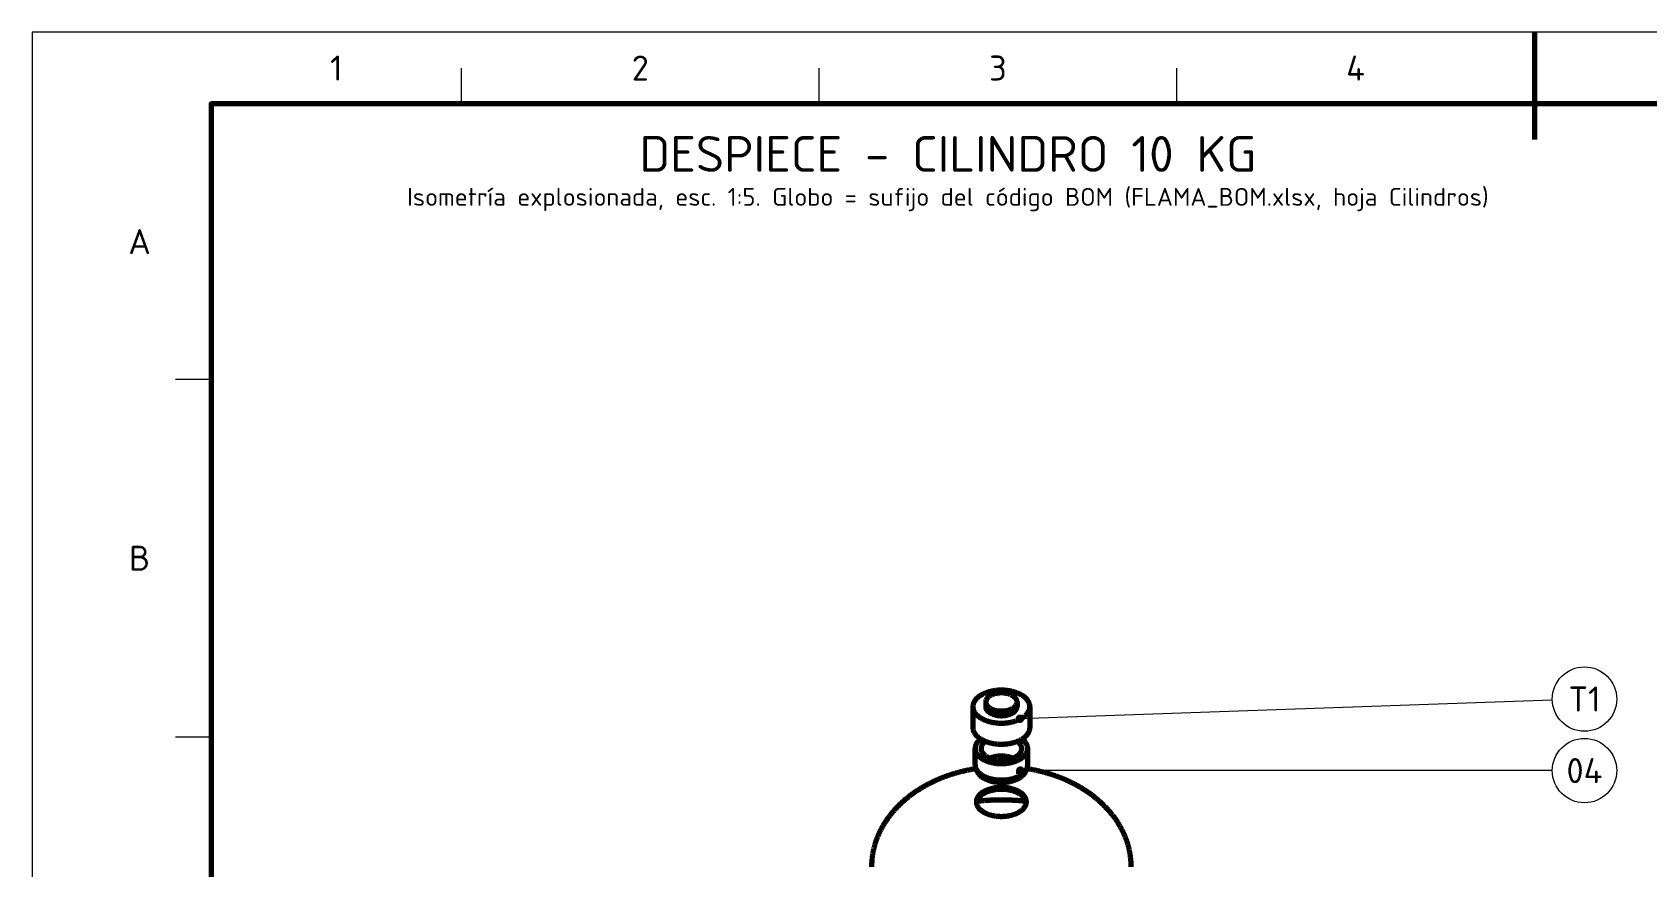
# Model space of a CAD drawing. Header units: millimetres. Extents: x 0 to 420, y 0 to 297.
# Drawn here: x 0 to 225.7, y 180.4 to 297 of the extents above; entities that cross this region are included whole.
import ezdxf
from ezdxf.enums import TextEntityAlignment as Align

# ---------------------------------------------------------------- set-up
doc = ezdxf.new("R2010")
doc.units = ezdxf.units.MM
for name, color, linetype, lineweight in [('01-VISIBLE', 7, 'CONTINUOUS', 70), ('06-TEXTO', 7, 'CONTINUOUS', 25), ('07-RECUADRO', 7, 'CONTINUOUS', 70), ('08-FINA', 5, 'CONTINUOUS', 18)]:
    doc.layers.add(name, color=color, linetype=linetype, lineweight=lineweight)
doc.styles.add('ISO3098', font='isocpeur.ttf')

msp = doc.modelspace()

# ---------------------------------------------------------------- hatches: boundary and pattern name
at = {"layer": '08-FINA'}
h = msp.add_hatch(color=7, dxfattribs=at)
h.dxf.hatch_style = 1
edge = h.paths.add_edge_path()
edge.add_arc((138.07, 201.06), 0.6, 0, 360)
h = msp.add_hatch(color=7, dxfattribs=at)
h.dxf.hatch_style = 1
edge = h.paths.add_edge_path()
edge.add_arc((138.13, 193.82), 0.6, 0, 360)

# ---------------------------------------------------------------- linework, layer by layer
at = {"layer": '01-VISIBLE'}
for p, q in [((133.29, 203.41), (133.29, 202.76)), ((137.67, 203.41), (137.67, 202.76)), ((131.5, 202.76), (131.5, 199.82)), ((139.46, 202.76), (139.46, 199.82)), ((131.8, 194.63), (131.8, 196.92)), ((139.16, 194.63), (139.16, 196.92)), ((137.94, 193.37), (137.94, 193.7)), ((137.94, 193.53), (138.08, 193.62)), ((138.08, 193.62), (138.08, 193.78)), ((138.08, 193.62), (138.22, 193.54)), ((138.22, 193.54), (138.22, 193.86))]:
    msp.add_line(p, q, dxfattribs=at)
for points in [[(139.46, 202.76), (139.46, 202.84), (139.45, 202.92), (139.44, 203), (139.42, 203.07), (139.4, 203.15), (139.38, 203.23), (139.35, 203.3), (139.31, 203.38), (139.28, 203.45), (139.24, 203.52), (139.19, 203.58), (139.15, 203.65), (139.1, 203.71), (139.05, 203.78), (138.99, 203.84), (138.94, 203.89), (138.88, 203.95), (138.82, 204), (138.76, 204.06), (138.7, 204.11), (138.64, 204.16), (138.57, 204.2), (138.51, 204.25), (138.44, 204.29), (138.37, 204.34), (138.3, 204.38), (138.23, 204.42), (138.16, 204.46), (138.09, 204.49), (138.02, 204.53), (137.94, 204.56), (137.87, 204.59), (137.8, 204.63), (137.72, 204.66), (137.65, 204.68), (137.57, 204.71), (137.5, 204.74), (137.42, 204.76), (137.34, 204.79), (137.27, 204.81), (137.19, 204.83), (137.11, 204.85), (137.03, 204.87), (136.95, 204.89), (136.88, 204.91), (136.8, 204.92), (136.72, 204.94), (136.64, 204.95), (136.56, 204.97), (136.48, 204.98), (136.4, 204.99), (136.32, 205), (136.24, 205.01), (136.16, 205.02), (136.08, 205.03), (136, 205.03), (135.92, 205.04), (135.84, 205.04), (135.76, 205.05), (135.68, 205.05), (135.6, 205.05), (135.52, 205.05), (135.44, 205.05), (135.36, 205.05), (135.28, 205.05), (135.2, 205.05), (135.12, 205.04), (135.04, 205.04), (134.96, 205.03), (134.88, 205.03), (134.8, 205.02), (134.72, 205.01), (134.64, 205), (134.56, 204.99), (134.48, 204.98), (134.4, 204.97), (134.32, 204.95), (134.24, 204.94), (134.16, 204.92), (134.09, 204.91), (134.01, 204.89), (133.93, 204.87), (133.85, 204.85), (133.77, 204.83), (133.7, 204.81), (133.62, 204.79), (133.54, 204.76), (133.47, 204.74), (133.39, 204.71), (133.32, 204.68), (133.24, 204.66), (133.17, 204.63), (133.09, 204.59), (133.02, 204.56), (132.95, 204.53), (132.87, 204.49), (132.8, 204.46), (132.73, 204.42), (132.66, 204.38), (132.59, 204.34), (132.52, 204.29), (132.46, 204.25), (132.39, 204.2), (132.33, 204.16), (132.26, 204.11), (132.2, 204.06), (132.14, 204), (132.08, 203.95), (132.02, 203.89), (131.97, 203.84), (131.91, 203.78), (131.86, 203.71), (131.81, 203.65), (131.77, 203.58), (131.73, 203.52), (131.69, 203.45), (131.65, 203.38), (131.62, 203.3), (131.59, 203.23), (131.56, 203.15), (131.54, 203.07), (131.52, 203), (131.51, 202.92), (131.5, 202.84), (131.5, 202.76)], [(137.67, 203.41), (137.67, 203.49), (137.65, 203.57), (137.63, 203.65), (137.6, 203.72), (137.57, 203.79), (137.53, 203.86), (137.48, 203.93), (137.43, 203.99), (137.37, 204.04), (137.32, 204.1), (137.25, 204.15), (137.19, 204.2), (137.12, 204.24), (137.06, 204.29), (136.99, 204.33), (136.92, 204.36), (136.84, 204.4), (136.77, 204.43), (136.7, 204.46), (136.62, 204.49), (136.55, 204.51), (136.47, 204.54), (136.39, 204.56), (136.31, 204.58), (136.24, 204.6), (136.16, 204.61), (136.08, 204.63), (136, 204.64), (135.92, 204.65), (135.84, 204.66), (135.76, 204.66), (135.68, 204.67), (135.6, 204.67), (135.52, 204.67), (135.44, 204.67), (135.36, 204.67), (135.28, 204.67), (135.2, 204.66), (135.12, 204.66), (135.04, 204.65), (134.96, 204.64), (134.88, 204.63), (134.8, 204.61), (134.73, 204.6), (134.65, 204.58), (134.57, 204.56), (134.49, 204.54), (134.42, 204.51), (134.34, 204.49), (134.27, 204.46), (134.19, 204.43), (134.12, 204.4), (134.05, 204.36), (133.98, 204.33), (133.91, 204.29), (133.84, 204.24), (133.77, 204.2), (133.71, 204.15), (133.65, 204.1), (133.59, 204.04), (133.53, 203.99), (133.48, 203.93), (133.44, 203.86), (133.39, 203.79), (133.36, 203.72), (133.33, 203.65), (133.31, 203.57), (133.3, 203.49), (133.29, 203.41)], [(133.29, 203.41), (133.3, 203.33), (133.31, 203.25), (133.33, 203.17), (133.36, 203.1), (133.4, 203.02), (133.44, 202.95), (133.49, 202.89), (133.54, 202.83), (133.59, 202.77), (133.65, 202.71), (133.72, 202.66), (133.78, 202.61), (133.85, 202.57), (133.92, 202.53), (133.99, 202.49), (134.06, 202.45), (134.13, 202.41), (134.21, 202.38), (134.28, 202.35), (134.36, 202.32), (134.44, 202.3), (134.51, 202.28), (134.59, 202.25), (134.67, 202.24), (134.75, 202.22), (134.83, 202.2), (134.91, 202.19), (134.99, 202.18), (135.07, 202.17), (135.15, 202.16), (135.23, 202.15), (135.31, 202.15), (135.39, 202.15), (135.47, 202.15), (135.55, 202.15), (135.63, 202.15), (135.71, 202.15), (135.8, 202.16), (135.88, 202.17), (135.96, 202.18), (136.04, 202.19), (136.12, 202.2), (136.2, 202.21), (136.27, 202.23), (136.35, 202.25), (136.43, 202.27), (136.51, 202.29), (136.59, 202.32), (136.66, 202.35), (136.74, 202.37), (136.81, 202.41), (136.89, 202.44), (136.96, 202.48), (137.03, 202.52)], [(137.03, 202.52), (137.1, 202.56), (137.17, 202.6), (137.23, 202.65), (137.3, 202.7), (137.36, 202.76), (137.42, 202.82), (137.47, 202.88), (137.52, 202.95), (137.56, 203.02), (137.6, 203.09), (137.63, 203.17), (137.65, 203.25), (137.67, 203.33), (137.67, 203.41)], [(131.5, 202.76), (131.5, 202.68), (131.51, 202.6), (131.52, 202.52), (131.54, 202.44), (131.56, 202.36), (131.59, 202.28), (131.62, 202.21), (131.65, 202.14), (131.69, 202.07), (131.73, 202), (131.77, 201.93), (131.81, 201.86), (131.86, 201.8), (131.91, 201.74), (131.97, 201.68), (132.02, 201.62), (132.08, 201.56), (132.14, 201.51), (132.2, 201.46), (132.26, 201.4), (132.33, 201.36), (132.39, 201.31), (132.46, 201.26), (132.52, 201.22), (132.59, 201.18), (132.66, 201.14), (132.73, 201.1), (132.8, 201.06), (132.87, 201.02), (132.94, 200.99), (133.02, 200.95), (133.09, 200.92), (133.16, 200.89), (133.24, 200.86), (133.31, 200.83), (133.39, 200.8), (133.46, 200.77), (133.54, 200.75), (133.62, 200.73), (133.69, 200.7), (133.77, 200.68), (133.85, 200.66), (133.93, 200.64), (134.01, 200.62), (134.08, 200.6), (134.16, 200.59), (134.24, 200.57), (134.32, 200.56), (134.4, 200.54), (134.48, 200.53), (134.56, 200.52), (134.64, 200.51), (134.72, 200.5), (134.8, 200.49), (134.88, 200.48), (134.96, 200.48), (135.04, 200.47), (135.12, 200.47), (135.2, 200.46), (135.28, 200.46), (135.36, 200.46), (135.44, 200.46), (135.52, 200.46), (135.6, 200.46), (135.68, 200.46), (135.76, 200.46), (135.84, 200.47), (135.92, 200.47), (136, 200.48), (136.08, 200.48), (136.16, 200.49), (136.24, 200.5), (136.32, 200.51), (136.4, 200.52), (136.48, 200.53), (136.56, 200.54), (136.64, 200.56), (136.71, 200.57), (136.79, 200.59), (136.87, 200.6), (136.95, 200.62), (137.03, 200.64), (137.11, 200.66), (137.18, 200.68), (137.26, 200.7), (137.34, 200.72), (137.41, 200.75), (137.49, 200.77), (137.57, 200.8), (137.64, 200.83), (137.72, 200.85), (137.79, 200.88), (137.87, 200.92), (137.94, 200.95), (138.01, 200.98), (138.08, 201.02), (138.15, 201.05), (138.23, 201.09), (138.3, 201.13)], [(133.29, 202.76), (133.3, 202.68), (133.31, 202.6), (133.33, 202.52), (133.36, 202.44), (133.4, 202.37), (133.44, 202.3), (133.49, 202.24), (133.54, 202.17), (133.59, 202.11), (133.65, 202.06), (133.72, 202.01), (133.78, 201.96), (133.85, 201.91), (133.92, 201.87), (133.99, 201.83), (134.06, 201.8), (134.13, 201.76), (134.21, 201.73), (134.28, 201.7), (134.36, 201.67), (134.44, 201.65), (134.51, 201.62), (134.59, 201.6), (134.67, 201.58), (134.75, 201.57), (134.83, 201.55), (134.91, 201.54), (134.99, 201.52), (135.07, 201.51), (135.15, 201.51), (135.23, 201.5), (135.31, 201.5), (135.39, 201.49), (135.47, 201.49), (135.55, 201.49), (135.63, 201.5), (135.71, 201.5), (135.8, 201.51), (135.88, 201.51), (135.96, 201.52), (136.04, 201.53), (136.12, 201.55), (136.2, 201.56), (136.27, 201.58), (136.35, 201.6), (136.43, 201.62), (136.51, 201.64), (136.59, 201.67), (136.66, 201.69), (136.74, 201.72), (136.81, 201.75), (136.89, 201.79), (136.96, 201.82), (137.03, 201.86)], [(137.03, 201.86), (137.1, 201.9), (137.17, 201.95), (137.23, 202), (137.3, 202.05), (137.36, 202.11), (137.42, 202.17), (137.47, 202.23), (137.52, 202.29), (137.56, 202.36), (137.6, 202.44), (137.63, 202.51), (137.65, 202.59), (137.67, 202.67), (137.67, 202.76)], [(138.3, 201.13), (138.36, 201.17), (138.43, 201.21), (138.5, 201.26), (138.57, 201.3), (138.63, 201.35), (138.7, 201.4), (138.76, 201.45), (138.82, 201.5), (138.88, 201.56), (138.94, 201.62), (138.99, 201.67), (139.05, 201.73), (139.1, 201.8), (139.15, 201.86), (139.19, 201.93), (139.24, 201.99), (139.28, 202.06), (139.31, 202.13), (139.35, 202.21), (139.38, 202.28), (139.4, 202.36), (139.42, 202.44), (139.44, 202.52), (139.45, 202.6), (139.46, 202.68), (139.46, 202.76)], [(131.5, 199.82), (131.5, 199.74), (131.51, 199.66), (131.52, 199.58), (131.54, 199.5), (131.56, 199.42), (131.59, 199.35), (131.62, 199.27), (131.65, 199.2), (131.69, 199.13), (131.73, 199.06), (131.77, 198.99), (131.81, 198.92), (131.86, 198.86), (131.91, 198.8), (131.97, 198.74), (132.02, 198.68), (132.08, 198.62), (132.14, 198.57), (132.2, 198.52), (132.26, 198.47), (132.33, 198.42), (132.39, 198.37), (132.46, 198.32), (132.52, 198.28), (132.59, 198.24), (132.66, 198.2), (132.73, 198.16), (132.8, 198.12), (132.87, 198.08), (132.94, 198.05), (133.02, 198.01), (133.09, 197.98), (133.16, 197.95), (133.24, 197.92), (133.31, 197.89), (133.39, 197.86), (133.46, 197.84), (133.54, 197.81), (133.62, 197.79), (133.69, 197.76), (133.77, 197.74), (133.85, 197.72), (133.93, 197.7), (134.01, 197.68), (134.08, 197.67), (134.16, 197.65), (134.24, 197.63), (134.32, 197.62), (134.4, 197.61), (134.48, 197.59), (134.56, 197.58), (134.64, 197.57), (134.72, 197.56), (134.8, 197.55), (134.88, 197.55), (134.96, 197.54), (135.04, 197.53), (135.12, 197.53), (135.2, 197.52), (135.28, 197.52), (135.36, 197.52), (135.44, 197.52), (135.52, 197.52), (135.6, 197.52), (135.68, 197.52), (135.76, 197.52), (135.84, 197.53), (135.92, 197.53), (136, 197.54), (136.08, 197.54), (136.16, 197.55), (136.24, 197.56), (136.32, 197.57), (136.4, 197.58), (136.48, 197.59), (136.56, 197.6), (136.64, 197.62), (136.71, 197.63), (136.79, 197.65), (136.87, 197.66), (136.95, 197.68), (137.03, 197.7), (137.11, 197.72), (137.18, 197.74), (137.26, 197.76), (137.34, 197.78), (137.41, 197.81), (137.49, 197.83), (137.57, 197.86), (137.64, 197.89), (137.72, 197.92), (137.79, 197.95), (137.87, 197.98), (137.94, 198.01), (138.01, 198.04), (138.08, 198.08), (138.15, 198.11), (138.23, 198.15), (138.3, 198.19)], [(138.3, 198.19), (138.36, 198.23), (138.43, 198.28), (138.5, 198.32), (138.57, 198.37), (138.63, 198.41), (138.7, 198.46), (138.76, 198.51), (138.82, 198.57), (138.88, 198.62), (138.94, 198.68), (138.99, 198.73), (139.05, 198.79), (139.1, 198.86), (139.15, 198.92), (139.19, 198.99), (139.24, 199.05), (139.28, 199.12), (139.31, 199.2), (139.35, 199.27), (139.38, 199.34), (139.4, 199.42), (139.42, 199.5), (139.44, 199.58), (139.45, 199.66), (139.46, 199.74), (139.46, 199.82)], [(132.6, 198.23), (132.53, 198.18), (132.46, 198.13), (132.4, 198.08), (132.34, 198.02), (132.28, 197.96), (132.22, 197.9), (132.16, 197.84), (132.11, 197.77), (132.06, 197.7), (132.02, 197.63), (131.97, 197.56), (131.94, 197.48), (131.9, 197.41), (131.87, 197.33), (131.85, 197.25), (131.83, 197.17), (131.81, 197.08), (131.8, 197), (131.8, 196.92)], [(131.8, 196.92), (131.8, 196.84), (131.81, 196.75), (131.83, 196.68), (131.84, 196.6), (131.87, 196.52), (131.89, 196.44), (131.93, 196.37), (131.96, 196.3), (132, 196.23), (132.04, 196.16), (132.09, 196.09), (132.14, 196.03), (132.19, 195.97), (132.24, 195.91), (132.3, 195.85), (132.36, 195.79), (132.42, 195.74), (132.48, 195.69), (132.54, 195.64), (132.61, 195.59), (132.67, 195.54), (132.74, 195.5), (132.81, 195.45), (132.88, 195.41), (132.95, 195.37), (133.02, 195.34), (133.09, 195.3), (133.17, 195.26), (133.24, 195.23), (133.31, 195.2), (133.39, 195.17), (133.46, 195.14), (133.54, 195.11), (133.62, 195.08), (133.69, 195.06), (133.77, 195.04), (133.85, 195.01), (133.92, 194.99), (134, 194.97), (134.08, 194.95), (134.16, 194.93), (134.24, 194.92), (134.32, 194.9), (134.4, 194.89), (134.48, 194.87), (134.56, 194.86), (134.64, 194.85), (134.72, 194.84), (134.8, 194.83), (134.88, 194.82), (134.96, 194.81), (135.04, 194.81), (135.12, 194.8), (135.2, 194.8), (135.28, 194.79), (135.36, 194.79), (135.44, 194.79), (135.52, 194.79), (135.6, 194.79), (135.68, 194.79), (135.76, 194.8), (135.84, 194.8), (135.93, 194.81), (136.01, 194.81), (136.09, 194.82), (136.17, 194.83), (136.25, 194.84), (136.33, 194.85), (136.41, 194.86), (136.49, 194.87), (136.57, 194.89), (136.65, 194.9), (136.72, 194.92), (136.8, 194.93), (136.88, 194.95), (136.96, 194.97), (137.04, 194.99), (137.12, 195.01), (137.19, 195.04), (137.27, 195.06), (137.35, 195.08), (137.42, 195.11), (137.5, 195.14), (137.57, 195.17), (137.65, 195.2), (137.72, 195.23), (137.8, 195.26), (137.87, 195.3), (137.94, 195.34), (138.01, 195.37), (138.08, 195.41)], [(133.24, 197.92), (133.17, 197.87), (133.11, 197.82), (133.05, 197.76), (133, 197.71), (132.94, 197.65), (132.89, 197.58), (132.84, 197.52), (132.8, 197.45), (132.76, 197.38), (132.73, 197.31), (132.7, 197.23), (132.67, 197.16), (132.66, 197.08), (132.65, 197), (132.64, 196.92)], [(132.64, 196.92), (132.65, 196.84), (132.66, 196.75), (132.67, 196.68), (132.7, 196.6), (132.73, 196.52), (132.76, 196.45), (132.8, 196.38), (132.84, 196.31), (132.89, 196.25), (132.94, 196.18), (133, 196.12), (133.06, 196.07), (133.12, 196.01), (133.18, 195.96), (133.24, 195.91), (133.31, 195.86), (133.37, 195.82), (133.44, 195.78), (133.51, 195.74), (133.58, 195.7), (133.66, 195.66), (133.73, 195.63), (133.8, 195.59), (133.88, 195.56), (133.95, 195.53), (134.03, 195.51), (134.11, 195.48), (134.19, 195.46), (134.26, 195.44), (134.34, 195.42), (134.42, 195.4), (134.5, 195.38), (134.58, 195.36), (134.66, 195.35), (134.74, 195.33), (134.82, 195.32), (134.9, 195.31), (134.98, 195.3), (135.06, 195.3), (135.14, 195.29), (135.22, 195.28), (135.3, 195.28), (135.38, 195.28), (135.46, 195.28), (135.54, 195.28), (135.62, 195.28), (135.71, 195.28), (135.79, 195.29), (135.87, 195.29), (135.95, 195.3), (136.03, 195.31), (136.11, 195.32), (136.19, 195.33), (136.27, 195.34), (136.35, 195.36), (136.43, 195.37), (136.51, 195.39), (136.59, 195.41), (136.66, 195.43), (136.74, 195.45), (136.82, 195.47), (136.9, 195.5), (136.97, 195.52), (137.05, 195.55), (137.12, 195.58), (137.2, 195.61), (137.27, 195.65), (137.35, 195.68), (137.42, 195.72), (137.49, 195.76)], [(137.49, 195.76), (137.56, 195.8), (137.63, 195.85), (137.7, 195.89), (137.76, 195.94), (137.83, 195.99), (137.89, 196.05), (137.95, 196.11), (138.01, 196.17), (138.06, 196.23), (138.11, 196.3), (138.15, 196.37), (138.2, 196.44), (138.23, 196.51), (138.26, 196.59), (138.29, 196.67), (138.3, 196.75), (138.32, 196.83), (138.32, 196.92)], [(138.32, 196.92), (138.32, 197), (138.31, 197.08), (138.29, 197.16), (138.27, 197.23), (138.24, 197.31), (138.2, 197.38), (138.16, 197.45), (138.12, 197.52), (138.07, 197.58), (138.02, 197.65), (137.97, 197.71), (137.91, 197.76), (137.85, 197.82), (137.79, 197.87), (137.73, 197.92)], [(138.08, 195.41), (138.15, 195.45), (138.22, 195.5), (138.29, 195.54), (138.35, 195.59), (138.42, 195.64), (138.48, 195.69), (138.54, 195.74), (138.6, 195.79), (138.66, 195.85), (138.72, 195.91), (138.77, 195.97), (138.82, 196.03), (138.87, 196.09), (138.92, 196.16), (138.96, 196.23), (139, 196.3), (139.04, 196.37), (139.07, 196.44), (139.1, 196.52), (139.12, 196.6), (139.14, 196.68), (139.15, 196.75), (139.16, 196.84), (139.16, 196.92)], [(139.16, 196.92), (139.16, 197), (139.15, 197.08), (139.14, 197.17), (139.12, 197.25), (139.09, 197.33), (139.06, 197.41), (139.03, 197.48), (138.99, 197.56), (138.95, 197.63), (138.9, 197.7), (138.85, 197.77), (138.8, 197.84), (138.74, 197.9), (138.69, 197.96), (138.63, 198.02), (138.56, 198.08), (138.5, 198.13), (138.43, 198.18), (138.37, 198.23)], [(131.8, 194.63), (131.8, 194.55), (131.81, 194.47), (131.83, 194.39), (131.84, 194.31), (131.87, 194.23), (131.89, 194.16), (131.93, 194.08), (131.96, 194.01), (132, 193.94), (132.04, 193.87), (132.09, 193.81), (132.14, 193.74), (132.19, 193.68), (132.24, 193.62), (132.3, 193.56), (132.36, 193.51), (132.42, 193.45), (132.48, 193.4), (132.54, 193.35), (132.61, 193.3), (132.67, 193.26), (132.74, 193.21), (132.81, 193.17), (132.88, 193.13), (132.95, 193.09), (133.02, 193.05), (133.09, 193.01), (133.17, 192.98), (133.24, 192.94), (133.31, 192.91), (133.39, 192.88), (133.46, 192.85), (133.54, 192.82), (133.62, 192.8), (133.69, 192.77), (133.77, 192.75), (133.85, 192.73), (133.92, 192.7), (134, 192.68), (134.08, 192.66), (134.16, 192.65), (134.24, 192.63), (134.32, 192.61), (134.4, 192.6), (134.48, 192.59), (134.56, 192.57), (134.64, 192.56), (134.72, 192.55), (134.8, 192.54), (134.88, 192.53), (134.96, 192.53), (135.04, 192.52), (135.12, 192.52), (135.2, 192.51), (135.28, 192.51), (135.36, 192.51), (135.44, 192.51), (135.52, 192.51), (135.6, 192.51), (135.68, 192.51), (135.76, 192.51), (135.84, 192.52), (135.93, 192.52), (136.01, 192.53), (136.09, 192.53), (136.17, 192.54), (136.25, 192.55), (136.33, 192.56), (136.41, 192.57), (136.49, 192.59), (136.57, 192.6), (136.65, 192.61), (136.72, 192.63), (136.8, 192.65), (136.88, 192.67), (136.96, 192.68), (137.04, 192.7), (137.12, 192.73), (137.19, 192.75), (137.27, 192.77), (137.35, 192.8), (137.42, 192.83), (137.5, 192.85), (137.57, 192.88), (137.65, 192.91), (137.72, 192.95), (137.8, 192.98), (137.87, 193.01), (137.94, 193.05), (138.01, 193.09), (138.08, 193.13)], [(137.07, 195.56), (137, 195.59), (136.92, 195.62), (136.84, 195.64), (136.77, 195.66), (136.69, 195.69), (136.61, 195.71), (136.53, 195.73), (136.45, 195.74), (136.37, 195.76), (136.29, 195.77), (136.21, 195.79), (136.13, 195.8), (136.05, 195.81), (135.97, 195.82), (135.89, 195.83), (135.81, 195.83), (135.73, 195.84), (135.64, 195.84), (135.56, 195.84), (135.48, 195.84), (135.4, 195.84), (135.32, 195.84), (135.24, 195.84), (135.16, 195.83), (135.08, 195.83), (134.99, 195.82), (134.91, 195.81), (134.83, 195.8), (134.75, 195.79), (134.67, 195.77), (134.59, 195.76), (134.51, 195.74), (134.43, 195.73), (134.35, 195.71), (134.28, 195.69), (134.2, 195.66), (134.12, 195.64), (134.04, 195.62), (133.97, 195.59), (133.89, 195.56)], [(138.08, 193.13), (138.15, 193.17), (138.22, 193.21), (138.29, 193.26), (138.35, 193.3), (138.42, 193.35), (138.48, 193.4), (138.54, 193.45), (138.6, 193.51), (138.66, 193.56), (138.72, 193.62), (138.77, 193.68), (138.82, 193.74), (138.87, 193.81), (138.92, 193.87), (138.96, 193.94), (139, 194.01), (139.04, 194.08), (139.07, 194.16), (139.1, 194.23), (139.12, 194.31), (139.14, 194.39), (139.15, 194.47), (139.16, 194.55), (139.16, 194.63)], [(131.93, 194.08), (131.85, 194.07), (131.77, 194.06), (131.69, 194.04), (131.61, 194.03), (131.53, 194.02), (131.45, 194), (131.37, 193.99), (131.29, 193.97), (131.21, 193.96), (131.13, 193.95), (131.06, 193.93), (130.98, 193.91), (130.9, 193.9), (130.82, 193.88), (130.74, 193.87), (130.66, 193.85), (130.58, 193.83), (130.51, 193.82), (130.43, 193.8), (130.35, 193.78), (130.27, 193.76), (130.19, 193.75), (130.11, 193.73), (130.04, 193.71), (129.96, 193.69), (129.88, 193.67), (129.8, 193.65), (129.72, 193.63), (129.65, 193.61), (129.57, 193.59), (129.49, 193.57), (129.41, 193.55), (129.34, 193.53), (129.26, 193.51), (129.18, 193.48), (129.1, 193.46), (129.03, 193.44), (128.95, 193.42), (128.87, 193.39), (128.8, 193.37), (128.72, 193.35), (128.64, 193.32), (128.57, 193.3), (128.49, 193.27), (128.41, 193.25), (128.34, 193.22), (128.26, 193.2), (128.19, 193.17), (128.11, 193.15), (128.03, 193.12), (127.96, 193.1), (127.88, 193.07), (127.81, 193.04), (127.73, 193.01), (127.66, 192.99), (127.58, 192.96), (127.5, 192.93), (127.43, 192.9), (127.35, 192.87), (127.28, 192.84), (127.21, 192.82), (127.13, 192.79), (127.06, 192.76), (126.98, 192.73), (126.91, 192.7), (126.83, 192.66), (126.76, 192.63), (126.69, 192.6), (126.61, 192.57), (126.54, 192.54), (126.46, 192.51), (126.39, 192.47), (126.32, 192.44), (126.24, 192.41), (126.17, 192.37), (126.1, 192.34), (126.03, 192.31), (125.95, 192.27), (125.88, 192.24), (125.81, 192.2), (125.74, 192.17), (125.66, 192.13), (125.59, 192.1), (125.52, 192.06), (125.45, 192.02), (125.38, 191.99), (125.31, 191.95), (125.23, 191.91), (125.16, 191.88), (125.09, 191.84), (125.02, 191.8), (124.95, 191.76), (124.88, 191.72), (124.81, 191.68), (124.74, 191.64), (124.67, 191.61), (124.6, 191.57), (124.53, 191.53), (124.46, 191.48), (124.39, 191.44), (124.33, 191.4), (124.26, 191.36), (124.19, 191.32), (124.12, 191.28), (124.05, 191.24), (123.98, 191.19), (123.92, 191.15), (123.85, 191.11), (123.78, 191.06), (123.71, 191.02), (123.65, 190.97), (123.58, 190.93), (123.51, 190.89), (123.45, 190.84), (123.38, 190.8), (123.31, 190.75), (123.25, 190.7), (123.18, 190.66), (123.12, 190.61), (123.05, 190.56), (122.99, 190.52), (122.92, 190.47), (122.86, 190.42), (122.79, 190.37), (122.73, 190.32), (122.67, 190.28), (122.6, 190.23), (122.54, 190.18), (122.48, 190.13), (122.41, 190.08), (122.35, 190.03), (122.29, 189.98), (122.23, 189.93), (122.16, 189.88), (122.1, 189.82), (122.04, 189.77), (121.98, 189.72), (121.92, 189.67), (121.86, 189.61), (121.8, 189.56), (121.74, 189.51), (121.68, 189.46), (121.62, 189.4), (121.56, 189.35), (121.5, 189.29), (121.44, 189.24), (121.38, 189.18), (121.32, 189.13), (121.27, 189.07), (121.21, 189.02), (121.15, 188.96), (121.1, 188.9), (121.04, 188.85), (120.98, 188.79), (120.93, 188.73), (120.87, 188.67), (120.82, 188.61), (120.76, 188.56), (120.71, 188.5), (120.65, 188.44), (120.6, 188.38), (120.54, 188.32), (120.49, 188.26), (120.44, 188.2), (120.38, 188.14), (120.33, 188.08), (120.28, 188.02), (120.23, 187.96), (120.18, 187.89), (120.12, 187.83), (120.07, 187.77), (120.02, 187.71), (119.97, 187.64), (119.92, 187.58), (119.87, 187.52), (119.83, 187.45), (119.78, 187.39), (119.73, 187.33), (119.68, 187.26), (119.63, 187.2), (119.59, 187.13), (119.54, 187.07), (119.49, 187), (119.45, 186.93), (119.4, 186.87), (119.36, 186.8), (119.31, 186.73), (119.27, 186.67), (119.23, 186.6), (119.18, 186.53), (119.14, 186.46), (119.1, 186.4), (119.06, 186.33), (119.01, 186.26), (118.97, 186.19), (118.93, 186.12), (118.89, 186.05), (118.85, 185.98), (118.81, 185.91), (118.77, 185.84), (118.73, 185.77), (118.7, 185.7), (118.66, 185.63), (118.62, 185.56), (118.58, 185.49), (118.55, 185.42), (118.51, 185.34), (118.48, 185.27), (118.44, 185.2), (118.41, 185.13), (118.37, 185.05), (118.34, 184.98), (118.31, 184.91), (118.28, 184.83), (118.24, 184.76), (118.21, 184.69), (118.18, 184.61), (118.15, 184.54), (118.12, 184.46), (118.09, 184.39), (118.06, 184.31), (118.03, 184.24), (118.01, 184.16), (117.98, 184.09), (117.95, 184.01), (117.93, 183.94), (117.9, 183.86), (117.88, 183.78), (117.85, 183.71), (117.83, 183.63), (117.8, 183.55), (117.78, 183.48), (117.76, 183.4), (117.74, 183.32), (117.72, 183.25), (117.69, 183.17), (117.67, 183.09), (117.65, 183.01), (117.64, 182.94), (117.62, 182.86), (117.6, 182.78), (117.58, 182.7), (117.56, 182.62), (117.55, 182.54), (117.53, 182.46), (117.52, 182.39), (117.5, 182.31), (117.49, 182.23), (117.48, 182.15), (117.46, 182.07), (117.45, 181.99), (117.44, 181.91), (117.43, 181.83), (117.42, 181.75), (117.41, 181.67), (117.4, 181.59), (117.39, 181.51), (117.38, 181.43), (117.37, 181.35), (117.37, 181.27), (117.36, 181.19), (117.36, 181.11), (117.35, 181.03), (117.35, 180.95), (117.34, 180.87), (117.34, 180.79), (117.34, 180.71), (117.33, 180.63), (117.33, 180.55), (117.33, 180.47), (117.33, 180.39)], [(132.01, 193.92), (132.04, 193.84), (132.06, 193.76), (132.1, 193.69), (132.13, 193.62), (132.17, 193.55), (132.21, 193.48), (132.26, 193.41), (132.31, 193.35), (132.36, 193.29), (132.42, 193.23), (132.47, 193.17), (132.53, 193.11), (132.59, 193.06), (132.66, 193.01), (132.72, 192.96), (132.78, 192.91), (132.85, 192.87), (132.92, 192.83), (132.99, 192.78), (133.06, 192.74), (133.13, 192.71), (133.2, 192.67), (133.27, 192.63), (133.35, 192.6), (133.42, 192.57), (133.5, 192.54), (133.57, 192.51), (133.65, 192.48), (133.72, 192.45), (133.8, 192.43), (133.88, 192.41), (133.96, 192.38), (134.03, 192.36), (134.11, 192.34), (134.19, 192.32), (134.27, 192.31), (134.35, 192.29), (134.43, 192.28), (134.51, 192.26), (134.59, 192.25), (134.67, 192.24), (134.75, 192.23), (134.83, 192.22), (134.91, 192.21), (134.99, 192.2), (135.07, 192.2), (135.15, 192.19), (135.23, 192.19), (135.31, 192.18), (135.39, 192.18), (135.47, 192.18), (135.55, 192.18), (135.63, 192.18), (135.71, 192.19), (135.79, 192.19), (135.88, 192.19), (135.96, 192.2), (136.04, 192.21), (136.12, 192.22), (136.2, 192.22), (136.28, 192.23), (136.36, 192.25), (136.44, 192.26), (136.52, 192.27), (136.6, 192.29), (136.67, 192.3), (136.75, 192.32), (136.83, 192.34), (136.91, 192.36), (136.99, 192.38), (137.07, 192.4), (137.14, 192.42), (137.22, 192.45), (137.3, 192.48), (137.37, 192.5), (137.45, 192.53), (137.52, 192.56), (137.6, 192.59), (137.67, 192.63), (137.74, 192.66), (137.82, 192.7), (137.89, 192.73), (137.96, 192.77)], [(137.94, 193.7), (137.96, 193.71), (137.99, 193.73), (138.01, 193.74), (138.04, 193.75), (138.06, 193.77), (138.08, 193.78)], [(137.94, 193.37), (137.96, 193.39), (137.99, 193.4), (138.01, 193.41), (138.04, 193.43), (138.06, 193.44), (138.08, 193.45)], [(137.96, 192.77), (138.03, 192.82), (138.1, 192.86), (138.16, 192.9), (138.23, 192.95), (138.3, 193), (138.36, 193.05), (138.42, 193.11), (138.48, 193.16), (138.54, 193.22), (138.6, 193.28), (138.65, 193.34), (138.7, 193.41), (138.75, 193.47), (138.79, 193.54), (138.83, 193.61), (138.87, 193.69), (138.9, 193.76), (138.93, 193.84), (138.95, 193.92)], [(138.08, 193.78), (138.11, 193.79), (138.13, 193.81), (138.15, 193.82), (138.18, 193.84), (138.2, 193.85), (138.22, 193.86)], [(138.08, 193.45), (138.11, 193.47), (138.13, 193.48), (138.15, 193.5), (138.18, 193.51), (138.2, 193.52), (138.22, 193.54)], [(153.63, 180.39), (153.63, 180.47), (153.63, 180.55), (153.63, 180.63), (153.63, 180.71), (153.62, 180.79), (153.62, 180.87), (153.62, 180.95), (153.61, 181.03), (153.61, 181.11), (153.6, 181.19), (153.6, 181.27), (153.59, 181.35), (153.58, 181.43), (153.57, 181.51), (153.56, 181.59), (153.55, 181.67), (153.54, 181.75), (153.53, 181.83), (153.52, 181.91), (153.51, 181.99), (153.5, 182.07), (153.49, 182.15), (153.47, 182.23), (153.46, 182.31), (153.44, 182.39), (153.43, 182.46), (153.41, 182.54), (153.4, 182.62), (153.38, 182.7), (153.36, 182.78), (153.35, 182.86), (153.33, 182.94), (153.31, 183.01), (153.29, 183.09), (153.27, 183.17), (153.25, 183.25), (153.23, 183.32), (153.2, 183.4), (153.18, 183.48), (153.16, 183.55), (153.14, 183.63), (153.11, 183.71), (153.09, 183.78), (153.06, 183.86), (153.04, 183.94), (153.01, 184.01), (152.98, 184.09), (152.96, 184.16), (152.93, 184.24), (152.9, 184.31), (152.87, 184.39), (152.84, 184.46), (152.81, 184.54), (152.78, 184.61), (152.75, 184.69), (152.72, 184.76), (152.69, 184.83), (152.65, 184.91), (152.62, 184.98), (152.59, 185.05), (152.55, 185.13), (152.52, 185.2), (152.49, 185.27), (152.45, 185.34), (152.41, 185.42), (152.38, 185.49), (152.34, 185.56), (152.3, 185.63), (152.27, 185.7), (152.23, 185.77), (152.19, 185.84), (152.15, 185.91), (152.11, 185.98), (152.07, 186.05), (152.03, 186.12), (151.99, 186.19), (151.95, 186.26), (151.91, 186.33), (151.87, 186.4), (151.82, 186.46), (151.78, 186.53), (151.74, 186.6), (151.69, 186.67), (151.65, 186.73), (151.6, 186.8), (151.56, 186.87), (151.51, 186.93), (151.47, 187), (151.42, 187.07), (151.38, 187.13), (151.33, 187.2), (151.28, 187.26), (151.23, 187.33), (151.19, 187.39), (151.14, 187.45), (151.09, 187.52), (151.04, 187.58), (150.99, 187.64), (150.94, 187.71), (150.89, 187.77), (150.84, 187.83), (150.79, 187.89), (150.74, 187.96), (150.68, 188.02), (150.63, 188.08), (150.58, 188.14), (150.53, 188.2), (150.47, 188.26), (150.42, 188.32), (150.37, 188.38), (150.31, 188.44), (150.26, 188.5), (150.2, 188.56), (150.15, 188.61), (150.09, 188.67), (150.04, 188.73), (149.98, 188.79), (149.92, 188.85), (149.87, 188.9), (149.81, 188.96), (149.75, 189.02), (149.7, 189.07), (149.64, 189.13), (149.58, 189.18), (149.52, 189.24), (149.46, 189.29), (149.4, 189.35), (149.34, 189.4), (149.29, 189.46), (149.23, 189.51), (149.17, 189.56), (149.11, 189.61), (149.04, 189.67), (148.98, 189.72), (148.92, 189.77), (148.86, 189.82), (148.8, 189.88), (148.74, 189.93), (148.68, 189.98), (148.61, 190.03), (148.55, 190.08), (148.49, 190.13), (148.42, 190.18), (148.36, 190.23), (148.3, 190.28), (148.23, 190.32), (148.17, 190.37), (148.11, 190.42), (148.04, 190.47), (147.98, 190.52), (147.91, 190.56), (147.85, 190.61), (147.78, 190.66), (147.72, 190.7), (147.65, 190.75), (147.58, 190.8), (147.52, 190.84), (147.45, 190.89), (147.38, 190.93), (147.32, 190.97), (147.25, 191.02), (147.18, 191.06), (147.12, 191.11), (147.05, 191.15), (146.98, 191.19), (146.91, 191.24), (146.84, 191.28), (146.78, 191.32), (146.71, 191.36), (146.64, 191.4), (146.57, 191.44), (146.5, 191.48), (146.43, 191.53), (146.36, 191.57), (146.29, 191.61), (146.22, 191.64), (146.15, 191.68), (146.08, 191.72), (146.01, 191.76), (145.94, 191.8), (145.87, 191.84), (145.8, 191.88), (145.73, 191.91), (145.66, 191.95), (145.59, 191.99), (145.51, 192.02), (145.44, 192.06), (145.37, 192.1), (145.3, 192.13), (145.23, 192.17), (145.15, 192.2), (145.08, 192.24), (145.01, 192.27), (144.94, 192.31), (144.86, 192.34), (144.79, 192.37), (144.72, 192.41), (144.65, 192.44), (144.57, 192.47), (144.5, 192.51), (144.43, 192.54), (144.35, 192.57), (144.28, 192.6), (144.2, 192.63), (144.13, 192.66), (144.06, 192.7), (143.98, 192.73), (143.91, 192.76), (143.83, 192.79), (143.76, 192.82), (143.68, 192.84), (143.61, 192.87), (143.53, 192.9), (143.46, 192.93), (143.38, 192.96), (143.31, 192.99), (143.23, 193.01), (143.16, 193.04), (143.08, 193.07), (143.01, 193.1), (142.93, 193.12), (142.85, 193.15), (142.78, 193.17), (142.7, 193.2), (142.62, 193.22), (142.55, 193.25), (142.47, 193.27), (142.4, 193.3), (142.32, 193.32), (142.24, 193.35), (142.17, 193.37), (142.09, 193.39), (142.01, 193.42), (141.93, 193.44), (141.86, 193.46), (141.78, 193.48), (141.7, 193.51), (141.63, 193.53), (141.55, 193.55), (141.47, 193.57), (141.39, 193.59), (141.32, 193.61), (141.24, 193.63), (141.16, 193.65), (141.08, 193.67), (141, 193.69), (140.93, 193.71), (140.85, 193.73), (140.77, 193.75), (140.69, 193.76), (140.61, 193.78), (140.54, 193.8), (140.46, 193.82), (140.38, 193.83), (140.3, 193.85), (140.22, 193.87), (140.14, 193.88), (140.06, 193.9), (139.99, 193.91), (139.91, 193.93), (139.83, 193.95), (139.75, 193.96), (139.67, 193.97), (139.59, 193.99), (139.51, 194), (139.43, 194.02), (139.35, 194.03), (139.27, 194.04), (139.2, 194.06), (139.12, 194.07), (139.04, 194.08)], [(138.98, 189.44), (138.98, 189.52), (138.97, 189.6), (138.96, 189.68), (138.94, 189.76), (138.91, 189.84), (138.89, 189.91), (138.85, 189.99), (138.82, 190.06), (138.78, 190.13), (138.73, 190.19), (138.68, 190.26), (138.63, 190.32), (138.58, 190.38), (138.53, 190.44), (138.47, 190.5), (138.41, 190.55), (138.35, 190.6), (138.29, 190.65), (138.22, 190.7), (138.16, 190.75), (138.09, 190.79), (138.02, 190.83), (137.95, 190.87), (137.88, 190.91), (137.81, 190.95), (137.74, 190.99), (137.67, 191.02), (137.59, 191.05), (137.52, 191.09), (137.45, 191.12), (137.37, 191.14), (137.3, 191.17), (137.22, 191.2), (137.14, 191.22), (137.07, 191.24), (136.99, 191.27), (136.91, 191.29), (136.83, 191.31), (136.76, 191.33), (136.68, 191.34), (136.6, 191.36), (136.52, 191.37), (136.44, 191.39), (136.36, 191.4), (136.28, 191.41), (136.2, 191.42), (136.12, 191.43), (136.04, 191.44), (135.96, 191.44), (135.88, 191.45), (135.8, 191.46), (135.72, 191.46), (135.64, 191.46), (135.56, 191.46), (135.48, 191.46), (135.4, 191.46), (135.32, 191.46), (135.24, 191.46), (135.16, 191.46), (135.08, 191.45), (135, 191.44), (134.92, 191.44), (134.84, 191.43), (134.76, 191.42), (134.68, 191.41), (134.6, 191.4), (134.52, 191.39), (134.44, 191.37), (134.36, 191.36), (134.29, 191.34), (134.21, 191.33), (134.13, 191.31), (134.05, 191.29), (133.97, 191.27), (133.9, 191.24), (133.82, 191.22), (133.74, 191.2), (133.67, 191.17), (133.59, 191.14), (133.52, 191.12), (133.44, 191.09), (133.37, 191.05), (133.3, 191.02), (133.22, 190.99), (133.15, 190.95), (133.08, 190.91), (133.01, 190.87), (132.94, 190.83), (132.87, 190.79), (132.81, 190.75), (132.74, 190.7), (132.68, 190.65), (132.61, 190.6), (132.55, 190.55), (132.49, 190.5), (132.44, 190.44), (132.38, 190.38), (132.33, 190.32), (132.28, 190.26), (132.23, 190.19), (132.19, 190.13), (132.15, 190.06), (132.11, 189.99), (132.08, 189.91), (132.05, 189.84), (132.02, 189.76), (132.01, 189.68), (131.99, 189.6), (131.98, 189.52), (131.98, 189.44)], [(138.97, 189.31), (138.96, 189.39), (138.95, 189.47), (138.92, 189.55), (138.9, 189.62), (138.87, 189.7), (138.83, 189.77), (138.79, 189.84), (138.75, 189.9), (138.7, 189.97), (138.65, 190.03), (138.6, 190.09), (138.55, 190.15), (138.49, 190.21), (138.43, 190.27), (138.37, 190.32), (138.31, 190.37), (138.25, 190.42), (138.18, 190.46), (138.12, 190.51), (138.05, 190.55), (137.98, 190.59), (137.91, 190.63), (137.84, 190.67), (137.77, 190.71), (137.7, 190.74), (137.63, 190.78), (137.55, 190.81), (137.48, 190.84), (137.4, 190.87), (137.33, 190.9), (137.25, 190.92), (137.18, 190.95), (137.1, 190.97), (137.02, 190.99), (136.95, 191.02), (136.87, 191.04), (136.79, 191.05), (136.71, 191.07), (136.63, 191.09), (136.56, 191.1), (136.48, 191.12), (136.4, 191.13), (136.32, 191.14), (136.24, 191.15), (136.16, 191.16), (136.08, 191.17), (136, 191.18), (135.92, 191.19), (135.84, 191.19), (135.76, 191.19), (135.68, 191.2), (135.6, 191.2), (135.52, 191.2), (135.44, 191.2), (135.36, 191.2), (135.28, 191.2), (135.2, 191.19), (135.12, 191.19), (135.04, 191.19), (134.96, 191.18), (134.88, 191.17), (134.8, 191.16), (134.72, 191.15), (134.64, 191.14), (134.56, 191.13), (134.49, 191.12), (134.41, 191.1), (134.33, 191.09), (134.25, 191.07), (134.17, 191.05), (134.09, 191.04), (134.02, 191.02), (133.94, 190.99), (133.86, 190.97), (133.79, 190.95), (133.71, 190.92), (133.63, 190.9), (133.56, 190.87), (133.48, 190.84), (133.41, 190.81), (133.34, 190.78), (133.26, 190.74), (133.19, 190.71), (133.12, 190.67), (133.05, 190.63), (132.98, 190.59), (132.91, 190.55), (132.85, 190.51), (132.78, 190.46), (132.71, 190.42), (132.65, 190.37), (132.59, 190.32), (132.53, 190.27), (132.47, 190.21), (132.41, 190.15), (132.36, 190.09), (132.31, 190.03), (132.26, 189.97), (132.21, 189.9), (132.17, 189.84), (132.13, 189.77), (132.1, 189.7), (132.07, 189.62), (132.04, 189.55), (132.02, 189.47), (132, 189.39), (131.99, 189.31)], [(138.93, 189.51), (138.85, 189.52), (138.77, 189.53), (138.69, 189.54), (138.61, 189.54), (138.53, 189.55), (138.45, 189.56), (138.37, 189.57), (138.29, 189.58), (138.21, 189.58), (138.13, 189.59), (138.05, 189.6), (137.97, 189.6), (137.89, 189.61), (137.81, 189.62), (137.73, 189.62), (137.65, 189.63), (137.57, 189.63), (137.49, 189.64), (137.41, 189.64), (137.33, 189.65), (137.25, 189.65), (137.17, 189.66), (137.09, 189.66), (137.01, 189.67), (136.93, 189.67), (136.85, 189.67), (136.77, 189.68), (136.69, 189.68), (136.61, 189.68), (136.53, 189.69), (136.45, 189.69), (136.37, 189.69), (136.29, 189.69), (136.21, 189.7), (136.13, 189.7), (136.04, 189.7), (135.96, 189.7), (135.88, 189.7), (135.8, 189.7), (135.72, 189.7), (135.64, 189.7), (135.56, 189.7), (135.48, 189.7), (135.4, 189.7), (135.32, 189.7), (135.24, 189.7), (135.16, 189.7), (135.08, 189.7), (135, 189.7), (134.92, 189.7), (134.84, 189.7), (134.76, 189.7), (134.68, 189.69), (134.6, 189.69), (134.52, 189.69), (134.44, 189.69), (134.35, 189.68), (134.27, 189.68), (134.19, 189.68), (134.11, 189.67), (134.03, 189.67), (133.95, 189.67), (133.87, 189.66), (133.79, 189.66), (133.71, 189.65), (133.63, 189.65), (133.55, 189.64), (133.47, 189.64), (133.39, 189.63), (133.31, 189.63), (133.23, 189.62), (133.15, 189.62), (133.07, 189.61), (132.99, 189.6), (132.91, 189.6), (132.83, 189.59), (132.75, 189.58), (132.67, 189.58), (132.59, 189.57), (132.51, 189.56), (132.43, 189.55), (132.35, 189.54), (132.27, 189.54), (132.19, 189.53), (132.11, 189.52), (132.03, 189.51)], [(131.98, 189.44), (131.98, 189.36), (131.99, 189.28), (132.01, 189.2), (132.02, 189.13), (132.05, 189.05), (132.08, 188.97), (132.11, 188.9), (132.15, 188.83), (132.19, 188.76), (132.23, 188.69), (132.28, 188.63), (132.33, 188.57), (132.38, 188.5), (132.44, 188.45), (132.49, 188.39), (132.55, 188.34), (132.61, 188.28), (132.68, 188.23), (132.74, 188.19), (132.81, 188.14), (132.87, 188.1), (132.94, 188.05), (133.01, 188.01), (133.08, 187.97), (133.15, 187.93), (133.22, 187.9), (133.3, 187.86), (133.37, 187.83), (133.44, 187.8), (133.52, 187.77), (133.59, 187.74), (133.67, 187.71), (133.74, 187.69), (133.82, 187.66), (133.9, 187.64), (133.98, 187.62), (134.05, 187.6), (134.13, 187.58), (134.21, 187.56), (134.29, 187.54), (134.37, 187.53), (134.45, 187.51), (134.52, 187.5), (134.6, 187.49), (134.68, 187.48), (134.76, 187.47), (134.84, 187.46), (134.92, 187.45), (135, 187.44), (135.08, 187.44), (135.16, 187.43), (135.24, 187.43), (135.32, 187.42), (135.4, 187.42), (135.48, 187.42), (135.56, 187.42), (135.64, 187.42), (135.72, 187.43), (135.81, 187.43), (135.89, 187.44), (135.97, 187.44), (136.05, 187.45), (136.13, 187.46), (136.21, 187.47), (136.28, 187.48), (136.36, 187.49), (136.44, 187.5), (136.52, 187.51), (136.6, 187.53), (136.68, 187.54), (136.76, 187.56), (136.84, 187.58), (136.91, 187.6), (136.99, 187.62), (137.07, 187.64), (137.15, 187.67), (137.22, 187.69), (137.3, 187.72), (137.37, 187.74), (137.45, 187.77), (137.52, 187.8), (137.6, 187.83), (137.67, 187.87), (137.74, 187.9), (137.82, 187.94), (137.89, 187.97), (137.96, 188.01)], [(137.96, 188.01), (138.03, 188.06), (138.09, 188.1), (138.16, 188.14), (138.22, 188.19), (138.29, 188.24), (138.35, 188.29), (138.41, 188.34), (138.47, 188.39), (138.53, 188.45), (138.58, 188.51), (138.64, 188.57), (138.69, 188.63), (138.73, 188.69), (138.78, 188.76), (138.82, 188.83), (138.85, 188.9), (138.89, 188.98), (138.91, 189.05), (138.94, 189.13), (138.96, 189.2), (138.97, 189.28), (138.98, 189.36), (138.98, 189.44)]]:
    msp.add_lwpolyline(points, dxfattribs=at)
at = {"layer": '07-RECUADRO'}
msp.add_line((210, 297), (210, 282), dxfattribs=at)
msp.add_lwpolyline([(25, 10), (410, 10), (410, 287), (25, 287)], close=True, dxfattribs=at)
at = {"layer": '08-FINA'}
for p, q in [((60, 287), (60, 292)), ((110, 287), (110, 292)), ((160, 287), (160, 292)), ((25, 248.5), (20, 248.5)), ((212.5, 203.66), (138.07, 201.06)), ((25, 198.5), (20, 198.5)), ((212.5, 193.82), (138.13, 193.82))]:
    msp.add_line(p, q, dxfattribs=at)
msp.add_lwpolyline([(0, 0), (420, 0), (420, 297), (0, 297)], close=True, dxfattribs=at)
for centre in [(217, 203.82), (217, 193.82)]:
    msp.add_circle(centre, 4.5, dxfattribs=at)

# ---------------------------------------------------------------- texts
at = {"layer": '06-TEXTO', "style": 'ISO3098'}
for s, height, p in [('1', 3.5, (42.5, 292)), ('2', 3.5, (85, 292)), ('3', 3.5, (135, 292)), ('4', 3.5, (185, 292)), ('DESPIECE - CILINDRO 10 KG', 5, (128, 280)), ('Isometría explosionada, esc. 1:5. Globo = sufijo del código BOM (FLAMA_BOM.xlsx, hoja Cilindros)', 2.5, (128, 274)), ('A', 3.5, (15, 267.75)), ('B', 3.5, (15, 223.5)), ('T1', 3.5, (217, 203.82)), ('04', 3.5, (217, 193.82))]:
    msp.add_text(s, height=height, dxfattribs=at).set_placement(p, align=Align.MIDDLE_CENTER)

doc.saveas('drawing.dxf')
